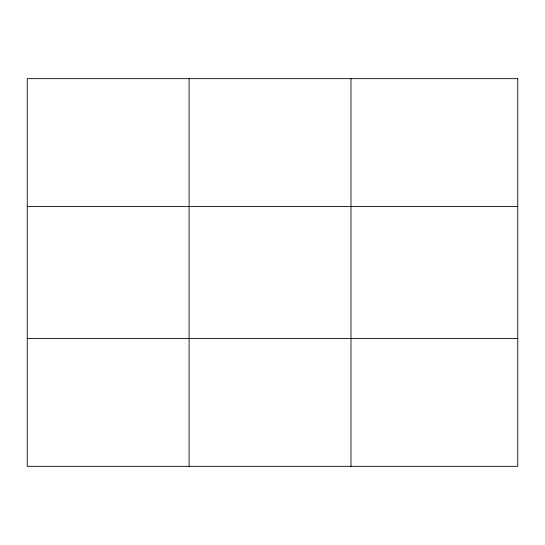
<?xml version="1.0" encoding="UTF-8"?>
<svg xmlns="http://www.w3.org/2000/svg" width="545" height="545" viewBox="0 0 545 545"><rect width="100%" height="100%" fill="white"/><g stroke="black" fill="none" stroke-linecap="round" stroke-linejoin="round"><path stroke-width="0.82" d="M189.115 466.329L189.115 78.671M350.98 466.329L350.98 78.671M27.25 206.596L517.75 206.596M27.25 338.404L517.75 338.404M517.75 78.671L517.75 466.329L27.25 466.329L27.25 78.671L517.75 78.671"/></g></svg>
